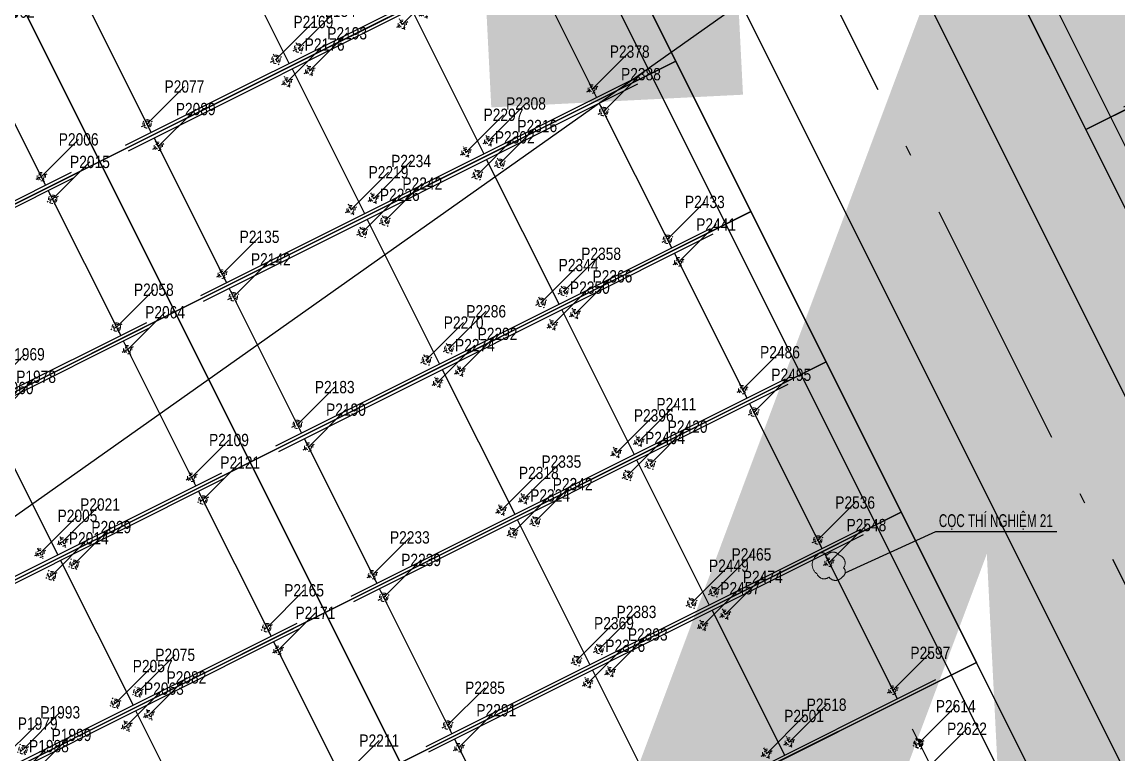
# Model space of a CAD drawing. Header units: millimetres. Extents: x 0 to 571985, y 0 to 2066666.
# Drawn here: x 568627.1 to 568666.24, y 2065128.47 to 2065154.61 of the extents above; entities that cross this region are included whole.
import ezdxf
from ezdxf.enums import TextEntityAlignment as Align
from ezdxf.xclip import XClip

# ---------------------------------------------------------------- set-up
doc = ezdxf.new("R2010")
doc.units = ezdxf.units.MM
for name, pattern in [('ACAD_ISO10W100', [18.5, 12, -3, 0.5, -3]), ('CENTER', [3, 1.5, -0.5, 0.5, -0.5]), ('CENTER2', [1.125, 0.75, -0.125, 0.125, -0.125]), ('HIDDEN', [0.75, 0.5, -0.25]), ('Xref Grid (A1)$0$CENTER2', [1.125, 0.75, -0.125, 0.125, -0.125])]:
    doc.linetypes.add(name, pattern=pattern)
for name, color, linetype in [('01.AXIS', 160, 'CENTER2'), ('CDC.01.AXIS', 160, 'CENTER2'), ('ChiaLo', 128, 'CENTER'), ('datOBt', 42, 'Continuous'), ('datOlienke', 42, 'Continuous'), ('ghi_chu', 7, 'Continuous'), ('KCS_DIM', 1, 'Continuous'), ('LogDg', 7, 'Continuous'), ('LoLK', 6, 'Continuous'), ('RANHGIOI', 2, 'HIDDEN'), ('TimDg', 222, 'Continuous'), ('ViaHeS', 32, 'Continuous'), ('Xref Grid (A1)$0$01.AXIS', 160, 'Xref Grid (A1)$0$CENTER2')]:
    doc.layers.add(name, color=color, linetype=linetype)
for name, color, linetype, lineweight in [('A-NET THAY', 125, 'Continuous', 18), ('A-TEXT', 7, 'Continuous', 18), ('A-TUONG', 255, 'Continuous', 35), ('boDnv', 54, 'Continuous', 25), ('E- RANH GIOI', 1, 'CENTER', 13), ('kata_text', 254, 'Continuous', 30)]:
    doc.layers.add(name, color=color, linetype=linetype, lineweight=lineweight)
doc.layers.add('KCS_Plotter', color=11, linetype='Continuous', plot=False)
doc.styles.add('AA - Arial - Regular', font='arial.ttf', dxfattribs={"height": 250})
doc.styles.add('Arial', font='arial.ttf')
doc.styles.add('avantH', font='', dxfattribs={"height": 10})
doc.styles.add('kata_dim', font='vnrms.shx', dxfattribs={"width": 0.66, "oblique": 7})
doc.styles.add('kata_text', font='arial.ttf', dxfattribs={"width": 0.8})
doc.styles.add('rms', font='romans.shx', dxfattribs={"width": 0.7, "bigfont": 'vns.shx'})
doc.styles.get('avantH').set_extended_font_data('.VnAvantH')
doc.linetypes.add('ADL', pattern='A,0.125,-0.15,["++",rms,S=0.5,R=0,X=0,Y=-0.2245],-1.35,1.125', length=2.75)
doc.dimstyles.new('DIM_1-75_CNC', dxfattribs={"dimscale": 0.75, "dimtxt": 220, "dimasz": 80, "dimexe": 60, "dimexo": 0, "dimgap": 50, "dimtad": 1, "dimdec": 0, "dimzin": 0, "dimdsep": 46, "dimtxsty": 'Arial', "dimblk1": 'ARCHTICK', "dimblk2": 'ARCHTICK', "dimsah": 1, "dimcen": 150, "dimdle": 60, "dimclrd": 256, "dimclre": 256, "dimclrt": 9, "dimadec": 0, "dimazin": 0, "dimtfac": 1, "dimtdec": 0, "dimtix": 1, "dimtmove": 2, "dimatfit": 3, "dimldrblk": 'ARCHTICK', "dimfxl": 1, "dimtvp": 0.833333, "dimtolj": 1, "dimtzin": 0, "dimlwd": -1, "dimarcsym": 0})
doc.dimstyles.new('kata_dim_iso', dxfattribs={"dimtxt": 2.5, "dimasz": 1.5, "dimexe": 1.5, "dimexo": 2.5, "dimtad": 1, "dimdec": 0, "dimzin": 0, "dimdsep": 46, "dimtxsty": 'kata_dim', "dimblk": 'kata_block_ArchTick', "dimcen": 0.09, "dimdle": 1.2, "dimclrd": 8, "dimclre": 8, "dimclrt": 3, "dimadec": 0, "dimazin": 0, "dimtfac": 1, "dimtdec": 0, "dimtix": 1, "dimtofl": 0, "dimtmove": 0, "dimatfit": 3, "dimfxl": 3.75, "dimfxlon": 1, "dimtolj": 1, "dimtzin": 0, "dimarcsym": 0})

# ---------------------------------------------------------------- blocks, each defined once
blk = doc.blocks.new('NEN')
at = {"layer": 'boDnv', "color": 10, "linetype": 'ADL', "ltscale": 0.25}
for points in [[(156.672, 80.693), (146.026, 101.979), (139.956, 104.181), (-3.204, 41.78), (-5.746, 35.822), (2.49, 13.482), (8.01, 11.127), (154.618, 75.032)], [(183.1, -44.001), (207.084, -30.046), (208.943, -23.819), (166.891, 60.261), (160.821, 62.463), (135.405, 51.385), (133.351, 45.723), (177.371, -42.291)], [(138.064, -70.202), (163.347, -55.493), (165.206, -49.265), (120.533, 40.055), (114.463, 42.257), (87.67, 30.578), (85.617, 24.916), (132.335, -68.493)], [(72.798, 19.248), (66.728, 21.45), (39.936, 9.771), (37.882, 4.109), (87.299, -94.695), (93.027, -96.404), (118.311, -81.695), (120.17, -75.467)], [(230.392, -76.647), (232.25, -70.419), (219.166, -44.258), (213.437, -42.548), (99.38, -108.906), (97.521, -115.133), (110.606, -141.295), (116.334, -143.005)]]:
    blk.add_lwpolyline(points, close=True, dxfattribs=at)
at = {"layer": 'ChiaLo', "ltscale": 5}
for points in [[(152.12, 92.029), (-2.661, 24.563)], [(196.229, -37.519), (148.388, 58.135)], [(148.202, 38.386), (140.126, 54.534)], [(138.364, 33.465), (172.797, 50.687)], [(141.048, 28.099), (175.481, 45.321)], [(143.732, 22.733), (178.165, 39.954)], [(151.192, -63.721), (100.653, 37.328)], [(146.416, 17.366), (180.849, 34.588)], [(149.1, 12), (183.533, 29.222)], [(151.784, 6.634), (186.217, 23.856)], [(154.468, 1.268), (188.901, 18.489)], [(106.156, -89.923), (52.918, 16.521)], [(61.697, -45.741), (97.471, -27.848)], [(120.16, -46.385), (155.935, -28.492)], [(64.38, -51.108), (100.155, -33.215)], [(67.064, -56.474), (102.839, -38.581)], [(69.748, -61.84), (105.523, -43.947)], [(72.432, -67.206), (108.207, -49.313)], [(75.116, -72.572), (110.891, -54.68)], [(103.177, -128.678), (226.594, -56.875)], [(77.8, -77.939), (113.575, -60.046)], [(80.484, -83.305), (116.259, -65.412)]]:
    blk.add_lwpolyline(points, dxfattribs=at)
at = {"layer": 'datOBt'}
blk.add_lwpolyline([(231.237, -77.312), (233.322, -70.326), (219.866, -43.423), (213.308, -41.466), (98.535, -108.24), (96.449, -115.227), (109.905, -142.129), (116.463, -144.087)], close=True, dxfattribs=at)
at = {"layer": 'datOlienke'}
for points in [[(157.758, 80.756), (146.742, 102.783), (139.922, 105.257), (-3.967, 42.538), (-6.821, 35.849), (1.701, 12.732), (8.014, 10.038), (155.411, 74.287)], [(183.229, -45.083), (207.929, -30.712), (210.015, -23.726), (167.607, 61.065), (160.787, 63.539), (134.612, 52.13), (132.265, 45.66), (176.67, -43.125)], [(138.192, -71.285), (164.192, -56.158), (166.277, -49.172), (121.249, 40.859), (114.429, 43.333), (86.877, 31.323), (84.53, 24.853), (131.634, -69.327)], [(73.514, 20.052), (66.694, 22.526), (39.142, 10.516), (36.795, 4.047), (86.598, -95.529), (93.156, -97.487), (119.156, -82.36), (121.241, -75.374)]]:
    blk.add_lwpolyline(points, close=True, dxfattribs=at)
at = {"layer": 'LogDg'}
for points in [[(34.296, -348.766, -0.124666), (14.114, -339.771, 0.262937), (-5.331, -336.771, -0.009345), (-40.959, -349.473), (-145.868, -384.68, 0.405257), (-155.456, -403.235), (-146.557, -432.72), (-158.046, -436.187), (-166.572, -407.936, 0.423227), (-185.704, -398.049), (-272.077, -427.035, 0.40652), (-277.181, -436.964), (-262.947, -483.397), (-271.552, -486.035), (-285.593, -440.232, 0.421949), (-295.787, -434.992), (-422.26, -477.436, 0.346831), (-427.684, -485.726), (-426.662, -497.249, 0.109851), (-417.21, -527.045), (-422.398, -530.058, -0.109851), (-432.639, -497.779), (-433.194, -491.512, 0.484967), (-443.708, -484.634), (-484.199, -498.222, 0.36701), (-492.228, -511.51), (-484.402, -560.012), (-490.326, -560.967), (-497.433, -516.92, 0.457512), (-512.889, -507.388), (-525.337, -511.314, 0.375227), (-533.554, -524.795, 0.049445), (-523.248, -562.118), (-518.404, -576.577), (-525.515, -578.96), (-530.307, -564.659, -0.044276), (-540.221, -530.036, 0.448349), (-555.614, -520.863), (-568.853, -525.038), (-576.072, -502.149), (-552.391, -494.681, 0.333336), (-544.003, -482.976), (-545.865, -397.305, 0.120559), (-569.998, -307.198), (-621.979, -219.712, 0.334943), (-635.359, -214.239), (-686.931, -227.855), (-689.803, -216.977), (-647.957, -205.93, 0.498191), (-640.704, -188.198), (-654.378, -165.183, -0.144979), (-668.853, -108.061), (-659.845, 118.23, 0.428088), (-671.924, 130.707), (-689.222, 130.58), (-689.305, 141.83), (-670.344, 141.969, 0.400474), (-658.442, 153.492), (-657.828, 168.904), (-656.06, 189.374), (-648.588, 188.728), (-650.341, 168.432), (-650.889, 154.678, 0.425345), (-638.921, 142.201), (-621.613, 142.328, 0.402651), (-609.707, 153.94), (-609.387, 163.859, -0.019867), (-608.227, 179.942), (-606.8, 192.652), (-600.838, 191.983), (-602.264, 179.273, 0.019867), (-603.39, 163.665), (-603.676, 154.802, 0.425871), (-591.594, 142.415), (-548.362, 142.733), (-548.28, 131.483), (-592.887, 131.155, 0.401789), (-604.791, 119.578), (-607.754, 35.571, -0.005984), (-607.983, 30.718, 0.462462), (-599.177, 22.287), (-555.377, 26.801), (-554.762, 20.832), (-603.242, 15.836, 0.355613), (-610.381, 8.689), (-613.794, -24.838, 0.475348), (-605.015, -33.606), (-508.268, -23.636, 0.016072), (-476.806, -19.368, 0.37392), (-470.138, -11.259), (-470.705, 9.348), (-464.707, 9.513), (-464.235, -7.648, 0.461916), (-454.747, -15.288), (-421.581, -8.993, 0.020567), (-382.015, 0.216), (-299.764, 22.963, 0.415004), (-292.798, 35.293), (-296.969, 50.218), (-285.412, 53.448), (-281.218, 38.439, 0.413423), (-268.921, 31.492), (-169.968, 58.858, 0.427702), (-164.496, 69.052), (-169.623, 84.754), (-163.92, 86.616), (-158.479, 69.956, 0.400853), (-148.742, 64.729), (-123.897, 71.6, 0.437327), (-113.795, 91.173), (-114.462, 93.013), (-128.551, 136.154), (-105.736, 143.605), (-91.769, 100.833), (-90.91, 98.466, 0.429754), (-70.957, 89.772, 0.001079), (-63.934, 92.766, 0.001474), (-62.342, 93.454), (-47.534, 99.909, 0.386536), (-43.126, 109.726), (-48.301, 125.574), (-42.598, 127.436), (-38.076, 113.59, 0.442444), (-27.275, 108.739), (111.617, 169.28, 0.414214), (115.754, 179.811), (109.361, 194.478), (114.861, 196.875), (121.255, 182.208, 0.414214), (131.785, 178.071), (252.97, 230.894), (276.872, 241.312), (291.579, 249.057, 0.419837), (295.267, 261.365), (290.95, 269.196), (301.459, 274.99), (306.058, 266.648, 0.408717), (318.136, 263.031), (326.546, 267.464), (332.148, 256.836), (324.233, 252.656, 0.419466), (320.555, 240.352), (397.092, 101.523, 0.433643), (408.413, 98.649), (440.787, 119.386), (444.023, 114.334), (410.428, 92.813, 0.395048), (407.737, 82.215), (451.056, 3.639, -0.005576), (472.219, -35.781, 0.422017), (490.066, -41.118), (502.995, -33.918), (514.672, -54.886), (500.295, -62.892, 0.404193), (495.052, -80.181), (502.502, -94.711), (491.824, -100.186), (485.095, -87.061, 0.424556), (467.192, -81.64), (316.164, -165.913), (307.211, -171.115, 0.396001), (304.075, -181.611), (326.147, -225.742), (318.098, -229.768), (296.726, -187.038, 0.432664), (285.552, -183.699), (178.072, -246.148, 0.389772), (174.86, -256.488), (194.1, -297.126), (188.677, -299.693), (170.231, -260.733, 0.439085), (158.982, -257.239), (145.496, -265.075, -0.013452), (97.701, -291.151, 0.262926), (86.853, -307.563, -0.162068), (76.015, -333.842, 0.270323), (72.318, -353.653), (79.981, -375.074), (57.383, -383.157), (49.72, -361.737, 0.270325), (34.296, -348.766)], [(191.761, -50.531), (96.917, -106.112, 0.395833), (93.785, -116.606), (107.231, -143.491, 0.432836), (118.409, -146.827), (234.309, -78.995, 0.395833), (237.441, -68.502), (223.995, -41.617, 0.432836), (212.817, -38.281), (191.761, -50.531)], [(49.536, -260.065, -0.269945), (34.095, -247.153), (22.999, -216.476, -0.362457), (26.499, -206.84), (119.685, -152.625, -0.414384), (136.095, -156.969), (142.222, -167.514, 0.414214), (153.158, -170.413), (250.593, -113.801, -0.432664), (261.767, -117.14), (278.799, -151.193, -0.396001), (275.663, -161.688), (133.439, -244.323, -0.012999), (88.371, -268.964, -0.278117), (67.767, -267.557, 0.110848), (49.536, -260.065)]]:
    blk.add_lwpolyline(points, format="xyb", dxfattribs=at)
for points in [[(-1.168, 12.049), (-9.545, 35.211, -0.395588), (-5.218, 45.265), (140.335, 108.71, -0.398858), (150.687, 104.955), (161.697, 82.941, -0.429738), (157.739, 72.029), (9.552, 7.436, -0.433088)], [(133.661, 54.988), (161.2, 66.992, -0.398858), (171.552, 63.237), (214.134, -21.902, -0.395833), (211.002, -32.395), (185.019, -47.512, -0.432836), (173.841, -44.175), (129.703, 44.076, -0.429738)], [(81.968, 23.269), (128.805, -70.377, 0.432836), (139.983, -73.714), (165.966, -58.597, 0.395833), (169.098, -48.104), (123.817, 42.43, 0.398858), (113.466, 46.185), (85.926, 34.181, 0.429738)], [(83.769, -96.579), (34.233, 2.462, -0.429738), (38.192, 13.375), (65.731, 25.379, -0.398858), (76.083, 21.623), (124.061, -74.306, -0.395833), (120.929, -84.799), (94.947, -99.916, -0.432836)]]:
    blk.add_lwpolyline(points, format="xyb", close=True, dxfattribs=at)
at = {"layer": 'LoLK'}
for points in [[(156.649, 61.736), (148.388, 58.135), (156.252, 42.411), (164.301, 46.437)], [(148.388, 58.135), (140.126, 54.534), (148.202, 38.386), (156.252, 42.411)], [(140.126, 54.534), (134.612, 52.13), (132.265, 45.66), (138.364, 33.465), (148.202, 38.386)], [(175.481, 45.321), (172.797, 50.687), (164.301, 46.437), (156.252, 42.411), (158.935, 37.045)], [(178.165, 39.954), (175.481, 45.321), (158.935, 37.045), (161.619, 31.679)], [(158.935, 37.045), (156.252, 42.411), (148.202, 38.386), (138.364, 33.465), (141.048, 28.099)], [(180.849, 34.588), (178.165, 39.954), (161.619, 31.679), (164.303, 26.313)], [(161.619, 31.679), (158.935, 37.045), (141.048, 28.099), (143.732, 22.733)], [(183.533, 29.222), (180.849, 34.588), (164.303, 26.313), (166.987, 20.946)], [(164.303, 26.313), (161.619, 31.679), (143.732, 22.733), (146.416, 17.366)], [(186.217, 23.856), (183.533, 29.222), (166.987, 20.946), (169.671, 15.58)], [(164.303, 26.313), (146.416, 17.366), (149.1, 12), (166.987, 20.946)], [(188.901, 18.489), (186.217, 23.856), (169.671, 15.58), (172.355, 10.214)], [(169.671, 15.58), (166.987, 20.946), (149.1, 12), (151.784, 6.634)], [(191.585, 13.123), (188.901, 18.489), (172.355, 10.214), (175.039, 4.848)], [(135.363, -32.072), (117.476, -41.019), (120.16, -46.385), (138.047, -37.439)], [(102.839, -38.581), (100.155, -33.215), (82.268, -42.161), (84.952, -47.527)], [(79.584, -36.795), (61.697, -45.741), (64.38, -51.108), (82.268, -42.161)], [(140.731, -42.805), (138.047, -37.439), (120.16, -46.385), (122.844, -51.751)], [(105.523, -43.947), (102.839, -38.581), (84.952, -47.527), (87.636, -52.894)], [(82.268, -42.161), (64.38, -51.108), (67.064, -56.474), (84.952, -47.527)], [(108.207, -49.313), (105.523, -43.947), (87.636, -52.894), (90.32, -58.26)], [(84.952, -47.527), (67.064, -56.474), (69.748, -61.84), (87.636, -52.894)], [(110.891, -54.68), (108.207, -49.313), (90.32, -58.26), (93.004, -63.626)], [(87.636, -52.894), (69.748, -61.84), (72.432, -67.206), (90.32, -58.26)], [(113.575, -60.046), (110.891, -54.68), (93.004, -63.626), (95.687, -68.992)], [(90.32, -58.26), (72.432, -67.206), (75.116, -72.572), (93.004, -63.626)], [(116.259, -65.412), (113.575, -60.046), (95.687, -68.992), (98.371, -74.359)], [(93.004, -63.626), (75.116, -72.572), (77.8, -77.939), (95.687, -68.992)], [(116.259, -65.412), (106.421, -70.333), (113.951, -85.388), (119.156, -82.36), (121.241, -75.374)]]:
    blk.add_lwpolyline(points, close=True, dxfattribs=at)
at = {"layer": 'RANHGIOI', "color": 1, "ltscale": 9, "const_width": 1}
blk.add_lwpolyline([(460, -51.299, 0.006594), (435.293, -5.051), (303.078, 234.769), (284.672, 225.077), (-55.993, 76.586), (-56.839, 76.223, -0.005137), (-90.743, 62.093), (-377.217, -17.133, -0.020567), (-418.225, -26.678), (-463.443, -35.259, -0.021218), (-506.422, -41.541), (-623.638, -53.62), (-626.464, -70.884, 0.128574), (-620.42, -135.36), (-615.505, -148.86, 0.039408), (-607.143, -167.188), (-594.172, -190.555), (-547.57, -259.493, -0.11987), (-522.704, -326.397), (-507.917, -451.947), (-504.475, -473.277), (-499.271, -471.636), (-50.48, -321.024, 0.050684), (130.425, -239.135), (301.319, -139.843)], format="xyb", close=True, dxfattribs=at)
at = {"layer": 'TimDg', "linetype": 'ACAD_ISO10W100', "ltscale": 0.75}
for points in [[(-618.456, -41.023), (-507.652, -29.604, 0.021218), (-465.681, -23.47), (-420.462, -14.888, 0.020567), (-380.415, -5.567), (-94.607, 73.475, 0.005041), (-61.569, 87.252, 0.001474), (-59.945, 87.954), (279.472, 235.9), (307.904, 250.872)], [(-358.633, -282.039), (-15.318, -166.825, 0.050829), (-9.777, -164.314), (222.735, -29.039)]]:
    blk.add_lwpolyline(points, format="xyb", dxfattribs=at)
for points in [[(335.549, -254.599), (124.099, 168.176)], [(170.944, 74.512), (-58.789, -25.625)], [(176.4, -55.997), (121.833, 53.105)], [(131.363, -82.199), (74.098, 32.298)], [(26.363, 11.491), (109.634, -155.002)]]:
    blk.add_lwpolyline(points, dxfattribs=at)
at = {"layer": 'ViaHeS', "elevation": 0}
blk.add_lwpolyline([(-483.362, -504.27), (-441.21, -490.124), (-436.029, -493.514), (-435.627, -498.044, 0.109851), (-424.993, -531.564), (-414.615, -525.539, -0.109851), (-423.674, -496.984), (-424.342, -489.445), (-420.001, -483.006), (-295.249, -441.14), (-289.043, -444.33), (-275.854, -487.354), (-258.645, -482.078), (-271.972, -438.601), (-268.698, -432.23), (-181.634, -403.012), (-172.975, -407.486), (-163.79, -437.92), (-140.813, -430.986), (-150.211, -399.847), (-145.597, -390.918), (-39.026, -355.153, 0.008545), (-6.235, -343.522, -0.249193), (12.375, -345.964, 0.09975), (30.772, -354.181, -0.256949), (45.215, -366.957), (51.733, -385.178), (85.63, -373.053), (79.112, -354.831, -0.256949), (82.174, -335.793, 0.136918), (92.607, -310.438, -0.249193), (103.308, -295.017, 0.012659), (148.511, -270.262), (162.157, -262.333), (168.62, -264.341), (185.966, -300.977), (196.811, -295.842), (179.033, -258.291), (181.216, -251.26), (287.384, -189.574), (293.944, -191.534), (314.073, -231.781), (330.172, -223.729), (309.538, -182.474), (311.625, -175.49), (319.134, -171.127), (408.277, -121.386), (412.274, -122.589), (434.351, -165.321), (442.347, -161.19), (420.137, -118.201), (421.38, -114.074), (470.335, -86.758), (479.641, -89.576), (486.485, -102.924), (507.841, -91.973), (500.499, -77.654), (503.421, -68.019), (517.591, -60.128), (500.076, -28.676), (486.971, -35.974), (477.625, -33.17, 0.0056), (456.311, 6.536), (412.324, 86.322), (414.12, 93.398), (444.832, 113.071), (439.977, 120.649), (409.766, 101.296), (403.142, 102.978), (327.714, 239.794), (330.524, 249.193), (334.945, 251.528), (323.749, 272.772), (318.926, 270.23), (309.354, 273.096), (306.713, 277.887), (285.696, 266.299), (288.11, 261.921), (285.295, 252.529), (274.271, 246.724), (129.387, 183.571), (122.806, 186.157), (117.612, 198.074), (106.611, 193.279), (111.806, 181.362), (109.22, 174.781), (26.33, 138.65), (-29.869, 114.154), (-36.004, 116.909), (-39.746, 128.368), (-51.153, 124.642), (-47.055, 112.092), (-50.086, 105.341), (-75.921, 94.08), (-84.511, 97.937), (-100.033, 145.467), (-134.254, 134.292), (-118.657, 86.529), (-123.231, 78.009), (-150.258, 70.535), (-156.629, 73.955), (-161.068, 87.547), (-172.475, 83.822), (-168.207, 70.753), (-171.474, 64.667), (-269.546, 37.545), (-275.711, 41.028), (-279.634, 55.063), (-302.748, 48.603), (-298.843, 34.63), (-302.316, 28.482), (-383.614, 5.999, -0.020567), (-422.7, -3.099), (-456.246, -9.465), (-461.296, -5.399), (-461.708, 9.595), (-473.703, 9.265), (-473.239, -7.637), (-478.028, -13.489, -0.015955), (-508.883, -17.667), (-606.147, -27.691), (-610.614, -23.229), (-607.49, 7.461), (-602.01, 12.947), (-554.455, 17.848), (-555.685, 29.785), (-600.448, 25.172), (-605.043, 29.645, 0.007073), (-604.756, 35.466), (-601.912, 116.095), (-594.665, 123.142), (-548.221, 123.483), (-548.421, 150.733), (-593.42, 150.402), (-600.493, 157.35, -0.027886), (-599.283, 178.939), (-597.857, 191.648), (-609.782, 192.987), (-611.208, 180.277, 0.019867), (-612.385, 163.955), (-612.597, 157.389), (-619.823, 150.342), (-639.316, 150.198), (-646.998, 158.133), (-646.598, 168.196), (-644.852, 188.405), (-659.796, 189.697), (-661.572, 169.14), (-662.014, 158.023), (-670.332, 149.97), (-689.364, 149.83), (-689.163, 122.58), (-671.417, 122.71), (-663.736, 114.776), (-672.6, -107.912, 0.144979), (-657.602, -167.099), (-644.687, -188.836), (-648.335, -197.756), (-691.845, -209.242), (-684.889, -235.59), (-633.86, -222.118), (-622.039, -226.953), (-573.255, -309.058, -0.120474), (-549.614, -397.387), (-547.842, -478.902), (-555.298, -489.306), (-577.876, -496.427), (-567.048, -530.76), (-552.743, -526.248), (-543.713, -531.719, 0.042979), (-533.836, -565.928), (-529.071, -580.151), (-514.848, -575.386), (-519.719, -560.846, -0.045576), (-529.315, -527.166), (-523.005, -516.87), (-508.247, -512.215), (-500.456, -517.02), (-493.287, -561.445), (-481.44, -559.534), (-488.883, -513.408), (-483.362, -504.27)], format="xyb", dxfattribs=at)
at = {"layer": 'ViaHeS'}
for points in [[(157.758, 80.756), (146.742, 102.783), (139.922, 105.257), (-3.967, 42.538), (-6.821, 35.849), (1.701, 12.732), (8.014, 10.038), (155.411, 74.287)], [(183.229, -45.083), (207.929, -30.712), (210.015, -23.726), (167.607, 61.065), (160.787, 63.539), (134.612, 52.13), (132.265, 45.66), (176.67, -43.125)], [(138.192, -71.285), (164.192, -56.158), (166.277, -49.172), (121.249, 40.859), (114.429, 43.333), (86.877, 31.323), (84.53, 24.853), (131.634, -69.327)], [(73.514, 20.052), (66.694, 22.526), (39.142, 10.516), (36.795, 4.047), (86.598, -95.529), (93.156, -97.487), (119.156, -82.36), (121.241, -75.374)], [(231.237, -77.312), (233.322, -70.326), (219.866, -43.423), (213.308, -41.466), (98.535, -108.24), (96.449, -115.227), (109.905, -142.129), (116.463, -144.087)]]:
    blk.add_lwpolyline(points, close=True, dxfattribs=at)
at = {"layer": 'ghi_chu', "style": 'avantH', "width": 0.85}
blk.add_text('®\xadêng trÇn nguyªn h·n (kÐo dµi - qh 36m)', height=3.5, rotation=30.1574, dxfattribs=at).set_placement((205.706, -248.596, 0))
blk = doc.blocks.new('NEN K02')
at = {"layer": 'datOlienke'}
blk.add_lwpolyline([(-109.225, 40), (-114.488, 35.007), (-116.072, 4.993), (-111.335, 0), (0, 0), (4.684, 4.99), (2.786, 35.01), (-2.53, 40)], close=True, dxfattribs=at)
at = {"layer": 'LoLK'}
for points in [[(-43.668, 40), (-49.668, 40), (-49.668, 20), (-43.668, 20)], [(-49.668, 20), (-49.668, 40), (-43.668, 40), (-43.668, 20)], [(-43.668, 20), (-43.668, 40), (-49.668, 40), (-49.668, 20)], [(-49.668, 20), (-43.668, 20), (-43.668, 29), (-43.668, 40), (-49.668, 40)], [(-37.668, 40), (-43.668, 40), (-43.668, 20), (-37.668, 20)], [(-43.668, 20), (-43.668, 40), (-37.668, 40), (-37.668, 20)], [(-37.668, 20), (-37.668, 40), (-43.668, 40), (-43.668, 20)], [(-31.668, 40), (-37.668, 40), (-37.668, 20), (-31.668, 20)], [(-37.668, 20), (-37.668, 40), (-31.668, 40), (-31.668, 20)], [(-31.668, 20), (-31.668, 40), (-37.668, 40), (-37.668, 20)], [(-25.668, 40), (-31.668, 40), (-31.668, 20), (-25.668, 20)], [(-31.668, 20), (-31.668, 40), (-25.668, 40), (-25.668, 20)], [(-25.668, 20), (-25.668, 40), (-31.668, 40), (-31.668, 20)], [(-19.668, 40), (-25.668, 40), (-25.668, 20), (-19.668, 20)], [(-25.668, 20), (-25.668, 40), (-19.668, 40), (-19.668, 20)], [(-19.668, 20), (-19.668, 40), (-25.668, 40), (-25.668, 20)], [(-13.668, 40), (-19.668, 40), (-19.668, 20), (-13.668, 20)], [(-19.668, 20), (-19.668, 40), (-13.668, 40), (-13.668, 20)], [(-19.668, 20), (-13.668, 20), (-13.668, 29), (-13.668, 40), (-19.668, 40)], [(-13.668, 40), (-13.668, 29), (3.166, 29), (2.786, 35.01), (-2.53, 40)], [(-55.668, 20), (-55.668, 0), (-49.668, 0), (-49.668, 20)], [(-55.668, 20), (-55.668, 0), (-49.668, 0), (-49.668, 20)], [(-49.668, 20), (-49.668, 0), (-43.668, 0), (-43.668, 20)], [(-43.668, 20), (-43.668, 0), (-49.668, 0), (-49.668, 20)], [(-49.668, 20), (-43.668, 20), (-43.668, 11), (-43.668, 0), (-49.668, 0)], [(-43.668, 20), (-43.668, 0), (-37.668, 0), (-37.668, 20)], [(-37.668, 20), (-37.668, 0), (-43.668, 0), (-43.668, 20)], [(-37.668, 20), (-37.668, 0), (-31.668, 0), (-31.668, 20)], [(-31.668, 20), (-31.668, 0), (-37.668, 0), (-37.668, 20)], [(-31.668, 20), (-31.668, 0), (-25.668, 0), (-25.668, 20)], [(-25.668, 20), (-25.668, 0), (-31.668, 0), (-31.668, 20)], [(-25.668, 20), (-25.668, 0), (-19.668, 0), (-19.668, 20)], [(-19.668, 20), (-19.668, 0), (-25.668, 0), (-25.668, 20)]]:
    blk.add_lwpolyline(points, close=True, dxfattribs=at)
blk = doc.blocks.new('A$C758D662A')
at = {"linetype": 'HIDDEN', "ltscale": 500}
for radius in [300, 200]:
    blk.add_circle((0, 0), radius, dxfattribs=at)
at = {"layer": 'CDC.01.AXIS', "ltscale": 200}
for p, q in [((437, 0), (-437, 0)), ((0, 437), (0, -437))]:
    blk.add_line(p, q, dxfattribs=at)
blk = doc.blocks.new('T2 CUM A7')
at = {"layer": '01.AXIS', "ltscale": 500}
blk.add_line((33.89, 0.914, 0), (33.89, -13.543, 0), dxfattribs=at)
at = {"xscale": 0.0005, "yscale": 0.0005, "zscale": 0.0005}
blk.add_blockref('A$C758D662A', (33.85, 0.34), dxfattribs=at)
blk = doc.blocks.new('pile Plan')
at = {"xscale": 0.5, "yscale": 0.5, "zscale": 0.5}
for p in [(340, 14779), (5440.000004, 14779), (340, 9630), (5440.000004, 9630), (340, 8730), (5440.000004, 8730), (340, 5040), (5440.000004, 5040), (340, 4140), (5440.000004, 4140), (340, -1), (5440.000004, -1)]:
    blk.add_blockref('A$C758D662A', p, dxfattribs=at)
blk = doc.blocks.new('a5 sao - 2')
at = {"layer": 'Xref Grid (A1)$0$01.AXIS', "ltscale": 500}
for p, q in [((-5.89, -1.086), (-5.89, -18.434)), ((-0.11, -1.086), (-0.11, -18.434)), ((-5.89, -2.11), (-0.11, -2.11)), ((-5.89, -7.62), (-0.11, -7.62)), ((-5.89, -12.39), (-0.11, -12.39)), ((-5.89, -16.89), (-0.11, -16.89))]:
    blk.add_line(p, q, dxfattribs=at)
at = {"xscale": 0.001, "yscale": 0.001, "zscale": 0.001}
blk.add_blockref('pile Plan', (-5.89, -16.89), dxfattribs=at)
blk = doc.blocks.new('a1 sao - 2')
at = {"layer": 'Xref Grid (A1)$0$01.AXIS', "ltscale": 500}
for p, q in [((0.11, -1.086), (0.11, -18.434)), ((5.89, -1.086), (5.89, -18.434)), ((0.11, -2.11), (5.89, -2.11)), ((0.11, -7.62), (5.89, -7.62)), ((0.11, -12.39), (5.89, -12.39)), ((0.11, -16.89), (5.89, -16.89))]:
    blk.add_line(p, q, dxfattribs=at)
at = {"xscale": 0.001, "yscale": 0.001, "zscale": 0.001}
blk.add_blockref('pile Plan', (0.11, -16.89), dxfattribs=at)
blk = doc.blocks.new('A1 - 2')
at = {"layer": 'Xref Grid (A1)$0$01.AXIS', "ltscale": 500}
for p, q in [((0.11, -1.086), (0.11, -18.434)), ((5.89, -1.086), (5.89, -18.434)), ((0.11, -2.11), (5.89, -2.11)), ((0.11, -7.62), (5.89, -7.62)), ((0.11, -12.39), (5.89, -12.39)), ((0.11, -16.89), (5.89, -16.89))]:
    blk.add_line(p, q, dxfattribs=at)
at = {"xscale": 0.001, "yscale": 0.001, "zscale": 0.001}
blk.add_blockref('pile Plan', (0.11, -16.89), dxfattribs=at)
blk = doc.blocks.new('A5 - 2')
at = {"layer": 'Xref Grid (A1)$0$01.AXIS', "ltscale": 500}
for p, q in [((0.11, -1.086), (0.11, -18.434)), ((5.89, -1.086), (5.89, -18.434)), ((0.11, -2.11), (5.89, -2.11)), ((0.11, -7.62), (5.89, -7.62)), ((0.11, -12.39), (5.89, -12.39)), ((0.11, -16.89), (5.89, -16.89))]:
    blk.add_line(p, q, dxfattribs=at)
at = {"xscale": 0.001, "yscale": 0.001, "zscale": 0.001}
blk.add_blockref('pile Plan', (0.11, -16.89), dxfattribs=at)
blk = doc.blocks.new('kata_block_ArchTick')
at = {"color": 8}
blk.add_line((1, 0), (-1, 0), dxfattribs=at)
at = {"color": 8, "const_width": 0.15}
blk.add_lwpolyline([(-0.5, -0.5), (0.5, 0.5)], dxfattribs=at)
blk = doc.blocks.new('NEN M01')
at = {"layer": 'datOlienke'}
blk.add_lwpolyline([(4.737, 4.993), (3.439, 29.587), (-1.824, 34.58), (-158.789, 34.58), (-164.078, 29.588), (-165.502, 4.992), (-160.791, 0), (0, 0)], close=True, dxfattribs=at)
blk = doc.blocks.new('NEN NO1')
at = {"layer": 'datOlienke'}
blk.add_lwpolyline([(4.684, 4.99), (2.881, 33.51), (-2.435, 38.5), (-97.24, 38.5), (-102.503, 33.507), (-104.007, 4.993), (-99.271, 0), (0, 0)], close=True, dxfattribs=at)
at = {"layer": 'LoLK'}
for points in [[(-79.635, 38.5), (-85.635, 38.5), (-85.635, 29), (-85.635, 20), (-79.635, 20)], [(-73.635, 38.5), (-79.635, 38.5), (-79.635, 20), (-73.635, 20)], [(-67.635, 38.5), (-73.635, 38.5), (-73.635, 20), (-67.635, 20)], [(-61.635, 38.5), (-67.635, 38.5), (-67.635, 20), (-61.635, 20)], [(-55.635, 38.5), (-61.635, 38.5), (-61.635, 20), (-55.635, 20)], [(-49.635, 38.5), (-55.635, 38.5), (-55.635, 20), (-49.635, 20)], [(-43.635, 38.5), (-49.635, 38.5), (-49.635, 20), (-43.635, 20)], [(-102.741, 29), (-103.216, 20), (-85.635, 20), (-85.635, 29)], [(-103.216, 20), (-103.69, 11), (-85.635, 11), (-85.635, 20)], [(-79.635, 20), (-85.635, 20), (-85.635, 11), (-85.635, 0), (-79.635, 0)], [(-73.635, 20), (-79.635, 20), (-79.635, 0), (-73.635, 0)], [(-67.635, 20), (-73.635, 20), (-73.635, 0), (-67.635, 0)], [(-67.635, 20), (-67.635, 0), (-61.635, 0), (-61.635, 20)], [(-55.635, 20), (-61.635, 20), (-61.635, 0), (-55.635, 0)], [(-103.69, 11), (-104.007, 4.993), (-99.271, 0), (-85.635, 0), (-85.635, 11)]]:
    blk.add_lwpolyline(points, close=True, dxfattribs=at)
blk = doc.blocks.new('A12.2')
at = {"layer": '01.AXIS', "ltscale": 500}
for p, q in [((0.11, -0.998), (0.11, -16.443)), ((5.89, -0.998), (5.89, -16.443)), ((0.11, -2.11), (5.89, -2.11)), ((0.11, -6.91), (5.89, -6.91)), ((0.11, -10.59), (5.89, -10.59)), ((0.11, -15.39), (5.89, -15.39))]:
    blk.add_line(p, q, dxfattribs=at)
at = {"yscale": 0.0005, "zscale": 0.0005}
for p, xscale in [((0.45, -2.11), 0.0005), ((5.55, -2.11), 0.0005), ((0.45, -6.55), -0.0005), ((5.55, -6.55), 0.0005), ((0.45, -7.45), -0.0005), ((5.55, -7.45), 0.0005), ((0.45, -10.05), -0.0005), ((5.55, -10.05), 0.0005), ((0.45, -10.95), -0.0005), ((5.55, -10.95), 0.0005), ((0.45, -15.39), 0.0005), ((5.55, -15.39), 0.0005)]:
    blk.add_blockref('A$C758D662A', p, dxfattribs=dict(at, xscale=xscale))
blk = doc.blocks.new('A18 - 2')
at = {"layer": '01.AXIS', "ltscale": 500}
for p, q in [((0.11, -0.998), (0.11, -16.443)), ((5.89, -0.998), (5.89, -16.443)), ((0.11, -2.11), (5.89, -2.11)), ((0.11, -6.91), (5.89, -6.91)), ((0.11, -10.59), (5.89, -10.59)), ((0.11, -15.39), (5.89, -15.39))]:
    blk.add_line(p, q, dxfattribs=at)
at = {"yscale": 0.0005, "zscale": 0.0005}
for p, xscale in [((0.45, -2.11), 0.0005), ((5.55, -2.11), 0.0005), ((0.45, -6.55), -0.0005), ((5.55, -6.55), 0.0005), ((0.45, -7.45), -0.0005), ((5.55, -7.45), 0.0005), ((0.45, -10.05), -0.0005), ((5.55, -10.05), 0.0005), ((0.45, -10.95), -0.0005), ((5.55, -10.95), 0.0005), ((0.45, -15.39), 0.0005), ((5.55, -15.39), 0.0005)]:
    blk.add_blockref('A$C758D662A', p, dxfattribs=dict(at, xscale=xscale))
blk = doc.blocks.new('A7 - 2')
at = {"layer": '01.AXIS', "ltscale": 500}
for p, q in [((0.11, -1.086), (0.11, -16.466)), ((7.95, -2.11), (0.11, -2.11))]:
    blk.add_line(p, q, dxfattribs=at)
at = {"xscale": 0.0005, "yscale": 0.0005, "zscale": 0.0005}
blk.add_blockref('A$C758D662A', (0.45, -2.11), dxfattribs=at)
at = {"xscale": -0.0005, "yscale": 0.0005, "zscale": 0.0005, "rotation": 90}
for p in [(1.69, -2.11), (2.59, -2.11)]:
    blk.add_blockref('A$C758D662A', p, dxfattribs=at)
blk = doc.blocks.new('A3.1 - 2')
at = {"layer": '01.AXIS', "ltscale": 500}
for p, q in [((0.11, -1.086), (0.11, -16.322)), ((6.89, -1.086), (6.89, -16.322)), ((6.94, -2.11), (0.11, -2.11))]:
    blk.add_line(p, q, dxfattribs=at)
at = {"yscale": 0.0005, "zscale": 0.0005}
for p, xscale in [((0.45, -2.11), 0.0005), ((6.79, -2.11), -0.0005)]:
    blk.add_blockref('A$C758D662A', p, dxfattribs=dict(at, xscale=xscale))
blk = doc.blocks.new('_ArchTick')
at = {"color": 0, "linetype": 'ByBlock', "const_width": 0.15}
blk.add_lwpolyline([(-0.5, -0.5), (0.5, 0.5)], dxfattribs=at)
blk = doc.blocks.new('*U101')
at = {"color": 0, "ltscale": 0.8, "style": 'kata_text', "width": 0.8}
blk.add_attdef('TEN', text='', height=2.2, dxfattribs=at).set_placement((6.67, 6.67), align=Align.MIDDLE_CENTER)
at = {"color": 0, "ltscale": 0.8, "style": 'kata_text', "width": 0.8, "flags": 1}
blk.add_attdef('CHU_THICH', text='', height=2.2, dxfattribs=at).set_placement((0, 0), align=Align.MIDDLE_CENTER)
at = {"layer": 'Defpoints'}
blk.add_leader([(0, 0), (6.67, 6.67)], dimstyle='kata_dim_iso', override={"dimasz": 0.6, "dimgap": 0.625, "dimtad": 0}, dxfattribs=at)
blk = doc.blocks.new('A$C1FE62408')
at = {"layer": 'kata_text', "xscale": 0.2, "yscale": 0.2, "zscale": 0.2}
for p, values in [((149.471, -108.402, 0.002), {'TEN': 'P1954'}), ((165.043, -108.328, 0.002), {'TEN': 'P2253'}), ((149.874, -109.207, 0.002), {'TEN': 'P1962'}), ((161.341, -109.174, 0.002), {'TEN': 'P2184'}), ((160.536, -109.576, 0.002), {'TEN': 'P2169'}), ((161.743, -109.978, 0.002), {'TEN': 'P2193'}), ((160.938, -110.381, 0.002), {'TEN': 'P2176'}), ((171.833, -110.634, 0.002), {'TEN': 'P2378'}), ((172.235, -111.439, 0.002), {'TEN': 'P2388'}), ((155.931, -111.879, 0.002), {'TEN': 'P2077'}), ((156.334, -112.684, 0.002), {'TEN': 'P2089'}), ((168.129, -112.486, 0.002), {'TEN': 'P2308'}), ((167.325, -112.889, 0.002), {'TEN': 'P2297'}), ((168.532, -113.291, 0.002), {'TEN': 'P2316'}), ((152.155, -113.768, 0.002), {'TEN': 'P2006'}), ((167.727, -113.694, 0.002), {'TEN': 'P2302'}), ((152.558, -114.573, 0.002), {'TEN': 'P2015'}), ((164.025, -114.539, 0.002), {'TEN': 'P2234'}), ((163.22, -114.942, 0.002), {'TEN': 'P2219'}), ((164.427, -115.344, 0.002), {'TEN': 'P2242'}), ((163.622, -115.747, 0.002), {'TEN': 'P2226'}), ((174.517, -116, 0.002), {'TEN': 'P2433'}), ((174.919, -116.805, 0.002), {'TEN': 'P2441'}), ((158.615, -117.245, 0.002), {'TEN': 'P2135'}), ((159.017, -118.05, 0.002), {'TEN': 'P2142'}), ((170.813, -117.852, 0.002), {'TEN': 'P2358'}), ((170.008, -118.255, 0.002), {'TEN': 'P2344'}), ((171.216, -118.657, 0.002), {'TEN': 'P2366'}), ((154.839, -119.134, 0.002), {'TEN': 'P2058'}), ((170.411, -119.06, 0.002), {'TEN': 'P2350'}), ((155.241, -119.939, 0.002), {'TEN': 'P2064'}), ((166.708, -119.905, 0.002), {'TEN': 'P2286'}), ((165.903, -120.308, 0.002), {'TEN': 'P2270'}), ((167.111, -120.71, 0.002), {'TEN': 'P2292'}), ((166.306, -121.113, 0.002), {'TEN': 'P2274'}), ((150.234, -121.437, 0.002), {'TEN': 'P1969'}), ((177.2, -121.366, 0.002), {'TEN': 'P2486'}), ((150.637, -122.242, 0.002), {'TEN': 'P1978'}), ((177.603, -122.171, 0.002), {'TEN': 'P2495'}), ((149.832, -122.644, 0.002), {'TEN': 'P1960'}), ((161.299, -122.611, 0.002), {'TEN': 'P2183'}), ((173.497, -123.218, 0.002), {'TEN': 'P2411'}), ((161.701, -123.416, 0.002), {'TEN': 'P2190'}), ((172.692, -123.621, 0.002), {'TEN': 'P2396'}), ((173.9, -124.023, 0.002), {'TEN': 'P2420'}), ((173.095, -124.426, 0.002), {'TEN': 'P2404'}), ((157.523, -124.5, 0.002), {'TEN': 'P2109'}), ((157.925, -125.305, 0.002), {'TEN': 'P2121'}), ((169.392, -125.271, 0.002), {'TEN': 'P2335'}), ((168.587, -125.674, 0.002), {'TEN': 'P2318'}), ((169.795, -126.076, 0.002), {'TEN': 'P2342'}), ((152.918, -126.803, 0.002), {'TEN': 'P2021'}), ((168.99, -126.479, 0.002), {'TEN': 'P2324'}), ((179.884, -126.732, 0.002), {'TEN': 'P2536'}), ((152.113, -127.205, 0.002), {'TEN': 'P2005'}), ((180.287, -127.537, 0.002), {'TEN': 'P2548'}), ((153.32, -127.608, 0.002), {'TEN': 'P2029'}), ((163.982, -127.977, 0.002), {'TEN': 'P2233'}), ((152.515, -128.01, 0.002), {'TEN': 'P2014'}), ((176.181, -128.584, 0.002), {'TEN': 'P2465'}), ((164.385, -128.782, 0.002), {'TEN': 'P2239'}), ((175.376, -128.987, 0.002), {'TEN': 'P2449'}), ((176.583, -129.389, 0.002), {'TEN': 'P2474'}), ((160.206, -129.866, 0.002), {'TEN': 'P2165'}), ((175.778, -129.792, 0.002), {'TEN': 'P2457'}), ((160.609, -130.67, 0.002), {'TEN': 'P2171'}), ((172.076, -130.637, 0.002), {'TEN': 'P2383'}), ((171.271, -131.04, 0.002), {'TEN': 'P2369'}), ((172.478, -131.442, 0.002), {'TEN': 'P2393'}), ((171.674, -131.845, 0.002), {'TEN': 'P2376'}), ((155.602, -132.169, 0.002), {'TEN': 'P2075'}), ((182.568, -132.098, 0.002), {'TEN': 'P2597'}), ((154.797, -132.571, 0.002), {'TEN': 'P2057'}), ((156.004, -132.974, 0.002), {'TEN': 'P2082'}), ((155.199, -133.376, 0.002), {'TEN': 'P2063'}), ((166.666, -133.343, 0.002), {'TEN': 'P2285'}), ((151.497, -134.222, 0.002), {'TEN': 'P1993'}), ((167.069, -134.148, 0.002), {'TEN': 'P2291'}), ((178.865, -133.95, 0.002), {'TEN': 'P2518'}), ((183.475, -134.003, 0.002), {'TEN': 'P2614'}), ((150.692, -134.624, 0.002), {'TEN': 'P1979'}), ((178.06, -134.353, 0.002), {'TEN': 'P2501'}), ((151.899, -135.027, 0.002), {'TEN': 'P1999'}), ((183.878, -134.808, 0.002), {'TEN': 'P2622'}), ((151.094, -135.429, 0.002), {'TEN': 'P1988'}), ((162.89, -135.232, 0.002), {'TEN': 'P2211'})]:
    blk.add_blockref('*U101', p, dxfattribs=at).add_auto_attribs(values)

msp = doc.modelspace()

# ---------------------------------------------------------------- linework, layer by layer
at = {"layer": 'KCS_Plotter'}
msp.add_line((568569.707, 2065096.557), (568807.307, 2065264.574), dxfattribs=at)

# ---------------------------------------------------------------- next in the draw order: block references
at = {"layer": 'boDnv', "extrusion": (-2.4685e-06, 4.62064e-06, 1)}
ref = msp.add_blockref('NEN', (568306.127, 2065625.301, 8.141), dxfattribs=at)
XClip(ref).set_block_clipping_path([(271.6948113668, -154.4057308182), (463.651444052, 8.0635878104)])

# ---------------------------------------------------------------- next in the draw order: block references
ref = msp.add_blockref('NEN', (568346.975, 2065358.322, 8.14), dxfattribs=at)
XClip(ref).set_block_clipping_path([(230.8471072778, -72.8969436616), (422.803739963, 89.5723749669)])

# ---------------------------------------------------------------- next in the draw order: block references
ref = msp.add_blockref('NEN', (568544.928, 2065197.155, 8.139), dxfattribs=at)
XClip(ref).set_block_clipping_path([(32.8938420893, -97.8240763277), (224.8504747745, 64.6452423008)])

# ---------------------------------------------------------------- next in the draw order: block references
at = {"layer": 'A-NET THAY', "extrusion": (-2.4685e-06, 4.62064e-06, 1)}
ref = msp.add_blockref('a5 sao - 2', (568637.931, 2065133.527, 8.139), dxfattribs=dict(at, xscale=-0.9999476230159847, yscale=0.9999476230159846, zscale=0.9999476230159847, rotation=116.5718179021276))
XClip(ref).set_block_clipping_path([(3.6964028757, 69.0605854352), (89.5667928047, -102.6294992361), (-55.7492125926, -175.3089557735), (-141.6196025219, -3.6188711019)])
ref = msp.add_blockref('a1 sao - 2', (568629.88, 2065149.625, 8.139), dxfattribs=dict(at, xscale=-0.9999476230159847, yscale=0.9999476230159846, zscale=0.9999476230159847, rotation=116.5718179021276))
XClip(ref).set_block_clipping_path([(21.6964028757, 69.0605854352), (107.5667928047, -102.6294992361), (-37.7492125926, -175.3089557735), (-123.6196025219, -3.6188711019)])
ref = msp.add_blockref('a5 sao - 2', (568632.564, 2065144.259, 8.139), dxfattribs=dict(at, xscale=0.9999476230159845, yscale=0.9999476230159845, zscale=0.9999476230159845, rotation=116.5718179021275))
XClip(ref).set_block_clipping_path([(-15.6964028778, 69.0605854355), (-101.5667928068, -102.6294992359), (43.7492125903, -175.3089557732), (129.6196025193, -3.6188711019)])
ref = msp.add_blockref('a1 sao - 2', (568629.88, 2065149.625, 8.139), dxfattribs=dict(at, xscale=0.9999476230159845, yscale=0.9999476230159845, zscale=0.9999476230159845, rotation=116.5718179021275))
XClip(ref).set_block_clipping_path([(-21.6964028759, 69.0605854355), (-107.566792805, -102.6294992359), (37.7492125921, -175.3089557732), (123.6196025212, -3.6188711019)])
ref = msp.add_blockref('a1 sao - 2', (568640.615, 2065128.161, 8.139), dxfattribs=dict(at, xscale=-0.9999476230159847, yscale=0.9999476230159846, zscale=0.9999476230159847, rotation=116.5718179021276))
XClip(ref).set_block_clipping_path([(-2.3035971243, 69.0605854352), (83.5667928047, -102.6294992361), (-61.7492125926, -175.3089557735), (-147.6196025219, -3.6188711019)])
ref = msp.add_blockref('a1 sao - 2', (568640.615, 2065128.161, 8.139), dxfattribs=dict(at, xscale=0.9999476230159845, yscale=0.9999476230159845, zscale=0.9999476230159845, rotation=116.5718179021275))
XClip(ref).set_block_clipping_path([(2.3035971241, 69.0605854355), (-83.566792805, -102.6294992359), (61.7492125921, -175.3089557732), (147.6196025212, -3.6188711019)])
ref = msp.add_blockref('A1 - 2', (568629.88, 2065149.625, 8.139), dxfattribs=dict(at, xscale=0.9999476230159845, yscale=0.9999476230159845, zscale=0.9999476230159845, rotation=296.5718179021275))
XClip(ref).set_block_clipping_path([(21.6964028755, -69.0605854352), (107.5667928047, 102.6294992361), (-37.7492125926, 175.3089557737), (-123.6196025216, 3.6188711021)])
ref = msp.add_blockref('A5 - 2', (568635.248, 2065138.893, 8.139), dxfattribs=dict(at, xscale=0.9999476230159845, yscale=0.9999476230159845, zscale=0.9999476230159845, rotation=296.5718179021275))
XClip(ref).set_block_clipping_path([(9.6964028766, -69.0605854362), (95.5667928059, 102.6294992352), (-49.7492125914, 175.3089557728), (-135.6196025205, 3.6188711012)])
ref = msp.add_blockref('A1 - 2', (568629.88, 2065149.625, 8.139), dxfattribs=dict(at, xscale=-0.9999476230159845, yscale=0.9999476230159846, zscale=0.9999476230159847, rotation=296.5718179021275))
XClip(ref).set_block_clipping_path([(-21.6964028755, -69.0605854355), (-107.5667928047, 102.6294992359), (37.7492125926, 175.3089557732), (123.6196025216, 3.6188711016)])
ref = msp.add_blockref('A5 - 2', (568635.248, 2065138.893, 8.139), dxfattribs=dict(at, xscale=-0.9999476230159845, yscale=0.9999476230159846, zscale=0.9999476230159847, rotation=296.5718179021275))
XClip(ref).set_block_clipping_path([(-9.6964028766, -69.0605854364), (-95.5667928059, 102.629499235), (49.7492125914, 175.3089557723), (135.6196025205, 3.6188711007)])
ref = msp.add_blockref('A1 - 2', (568640.615, 2065128.161, 8.139), dxfattribs=dict(at, xscale=-0.9999476230159845, yscale=0.9999476230159846, zscale=0.9999476230159847, rotation=296.5718179021275))
XClip(ref).set_block_clipping_path([(2.3035971245, -69.0605854355), (-83.5667928047, 102.6294992359), (61.7492125926, 175.3089557732), (147.6196025216, 3.6188711016)])
ref = msp.add_blockref('A5 - 2', (568680.289, 2065165.085, 8.139), dxfattribs=dict(at, xscale=0.9999476230159845, yscale=0.9999476230159845, zscale=0.9999476230159845, rotation=296.5718179021275))
XClip(ref).set_block_clipping_path([(12.9747043625, -121.0633091943), (98.8450942917, 50.6267754771), (-46.4709111056, 123.3062320147), (-132.3413010347, -48.3838526569)])
at = {"layer": 'A-TUONG', "extrusion": (-2.4685e-06, 4.62064e-06, 1)}
ref = msp.add_blockref('T2 CUM A7', (568628.99, 2065113.402, 8.139), dxfattribs=dict(at, xscale=0.9999476230159848, yscale=0.9999476230159848, zscale=0.9999476230159848, rotation=26.57181790212746))
XClip(ref).set_block_clipping_path([(-52.0605854364, 10.3035971234), (119.6294992352, -75.5667928059), (192.3089557725, 69.7492125914), (20.6188711012, 155.6196025207)])
at = {"layer": 'E- RANH GIOI'}
ref = msp.add_blockref('A$C1FE62408', (568475.636, 2065262.851, -0.001), dxfattribs=at)
XClip(ref).set_block_clipping_path([(102.1862398507, -163.520081958), (294.1428725364, -1.05076333)])
at = {"layer": 'LoLK', "extrusion": (-2.4685e-06, 4.62064e-06, 1)}
ref = msp.add_blockref('NEN K02', (568631.526, 2065101.625, 8.139), dxfattribs=dict(at, xscale=0.9999476230159845, yscale=0.9999476230159845, zscale=0.9999476230159845, rotation=296.5718179021275))
XClip(ref).set_block_clipping_path([(-21.9713143415, -49.0605854362), (63.8990755877, 122.6294992352), (-81.4169298096, 195.3089557728), (-167.2873197387, 23.6188711012)])

# ---------------------------------------------------------------- next in the draw order: block references
at = {"layer": 'boDnv', "extrusion": (-2.4685e-06, 4.62064e-06, 1)}
ref = msp.add_blockref('NEN', (568483.379, 2065111.116, 8.139), dxfattribs=at)
XClip(ref).set_block_clipping_path([(93.6907124412, -149.492137952), (237.6581869551, -27.6401489815)])

# ---------------------------------------------------------------- next in the draw order: linework, layer by layer
at = {"layer": 'E- RANH GIOI', "elevation": 0}
msp.add_lwpolyline([(568655.492, 2065135.568, 0.520567), (568655.492, 2065134.907, 0.520567), (568655.922, 2065134.793, 0.520567), (568656.385, 2065134.793, 0.520567), (568656.442, 2065135.122, 0.520567), (568656.287, 2065135.568, 0.520567), (568655.846, 2065135.568, 0.520567)], format="xyb", close=True, dxfattribs=at)

# ---------------------------------------------------------------- next in the draw order: block references
at = {"layer": 'A-NET THAY', "extrusion": (-2.4685e-06, 4.62064e-06, 1)}
ref = msp.add_blockref('A3.1 - 2', (568631.581, 2065149.502, 8.139), dxfattribs=dict(at, xscale=-0.9999476230159848, yscale=0.9999476230159846, zscale=0.9999476230159847, rotation=206.5718179021274))
XClip(ref).set_block_clipping_path([(-132.8013497258, 143.6572181717), (-4.0337862219, 208.0600106185), (50.4758061806, 99.0730065713), (-78.2917573231, 34.6702141245)])
ref = msp.add_blockref('A7 - 2', (568631.581, 2065149.502, 8.139), dxfattribs=dict(at, xscale=0.9999476230159848, yscale=0.9999476230159848, zscale=0.9999476230159848, rotation=206.5718179021273))
XClip(ref).set_block_clipping_path([(132.8013502036, 143.6572181734), (4.0337866999, 208.0600106202), (-50.4758057029, 99.0730065731), (78.2917578008, 34.6702141264)])
ref = msp.add_blockref('A18 - 2', (568639.63, 2065153.527, 8.139), dxfattribs=dict(at, xscale=-0.9999476230159847, yscale=0.9999476230159846, zscale=0.9999476230159847, rotation=116.5718179021276))
XClip(ref).set_block_clipping_path([(143.6572181729, 141.8013502033), (208.0600106199, 13.0337866996), (99.0730065729, -41.4758057029), (34.6702141259, 87.2917578008)])
ref = msp.add_blockref('A12.2', (568644.997, 2065142.795, 8.139), dxfattribs=dict(at, xscale=0.9999476230159845, yscale=0.9999476230159845, zscale=0.9999476230159845, rotation=116.5718179021275))
XClip(ref).set_block_clipping_path([(-131.6572181736, 141.8013502038), (-196.0600106204, 13.0337867001), (-87.0730065731, -41.4758057026), (-22.6702141264, 87.2917578013)])
ref = msp.add_blockref('A1 - 2', (568639.557, 2065153.673, 8.139), dxfattribs=dict(at, xscale=0.9999476230159845, yscale=0.9999476230159845, zscale=0.9999476230159845, rotation=296.5718179021275))
XClip(ref).set_block_clipping_path([(143.8201920541, -141.8013502036), (208.2229845012, -13.0337866999), (99.2359804539, 41.4758057029), (34.8331880069, -87.2917578008)])
ref = msp.add_blockref('A12.2', (568644.997, 2065142.795, 8.139), dxfattribs=dict(at, xscale=-0.9999476230159847, yscale=0.9999476230159846, zscale=0.9999476230159847, rotation=116.5718179021276))
XClip(ref).set_block_clipping_path([(131.6572181729, 141.8013502033), (196.0600106199, 13.0337866996), (87.0730065729, -41.4758057029), (22.6702141259, 87.2917578008)])
ref = msp.add_blockref('A5 - 2', (568644.924, 2065142.941, 8.139), dxfattribs=dict(at, xscale=-0.9999476230159845, yscale=0.9999476230159846, zscale=0.9999476230159847, rotation=296.5718179021275))
XClip(ref).set_block_clipping_path([(-131.8201920541, -141.8013502038), (-196.2229845012, -13.0337867001), (-87.2359804539, 41.4758057024), (-22.8331880069, -87.2917578013)])
ref = msp.add_blockref('A18 - 2', (568650.365, 2065132.063, 8.139), dxfattribs=dict(at, xscale=0.9999476230159845, yscale=0.9999476230159845, zscale=0.9999476230159845, rotation=116.5718179021275))
XClip(ref).set_block_clipping_path([(-119.6572181745, 141.8013502038), (-184.0600106213, 13.0337867001), (-75.0730065741, -41.4758057026), (-10.6702141273, 87.2917578013)])
ref = msp.add_blockref('A5 - 2', (568644.924, 2065142.941, 8.139), dxfattribs=dict(at, xscale=0.9999476230159845, yscale=0.9999476230159845, zscale=0.9999476230159845, rotation=296.5718179021275))
XClip(ref).set_block_clipping_path([(131.8201920541, -141.8013502036), (196.2229845012, -13.0337866999), (87.2359804539, 41.4758057029), (22.8331880069, -87.2917578008)])
ref = msp.add_blockref('A18 - 2', (568650.365, 2065132.063, 8.139), dxfattribs=dict(at, xscale=-0.9999476230159847, yscale=0.9999476230159846, zscale=0.9999476230159847, rotation=116.5718179021276))
XClip(ref).set_block_clipping_path([(119.6572181741, 141.8013502033), (184.0600106211, 13.0337866996), (75.0730065741, -41.4758057029), (10.6702141271, 87.2917578008)])
ref = msp.add_blockref('A1 - 2', (568650.292, 2065132.209, 8.139), dxfattribs=dict(at, xscale=-0.9999476230159845, yscale=0.9999476230159846, zscale=0.9999476230159847, rotation=296.5718179021275))
XClip(ref).set_block_clipping_path([(-119.8201920532, -141.8013502038), (-184.2229845002, -13.0337867001), (-75.235980453, 41.4758057024), (-10.833188006, -87.2917578013)])
ref = msp.add_blockref('A12.2', (568655.732, 2065121.331, 8.139), dxfattribs=dict(at, xscale=0.9999476230159845, yscale=0.9999476230159845, zscale=0.9999476230159845, rotation=116.5718179021275))
XClip(ref).set_block_clipping_path([(-107.6572181724, 141.8013502038), (-172.0600106192, 13.0337867001), (-63.073006572, -41.4758057026), (1.3297858748, 87.2917578013)])
ref = msp.add_blockref('A1 - 2', (568650.292, 2065132.209, 8.139), dxfattribs=dict(at, xscale=0.9999476230159845, yscale=0.9999476230159845, zscale=0.9999476230159845, rotation=296.5718179021275))
XClip(ref).set_block_clipping_path([(119.8201920532, -141.8013502036), (184.2229845002, -13.0337866999), (75.235980453, 41.4758057029), (10.833188006, -87.2917578008)])
at = {"layer": 'LoLK', "extrusion": (-2.4685e-06, 4.62064e-06, 1)}
ref = msp.add_blockref('NEN M01', (568638.791, 2065185.402, 8.139), dxfattribs=dict(at, rotation=23.55167177513295))
XClip(ref).set_block_clipping_path([(-145.9959378536, -180.4760121815), (-14.0209406342, -238.0019526507), (34.668183679, -126.3002230793), (-97.3068135404, -68.77428261)])
ref = msp.add_blockref('NEN NO1', (568660.048, 2065067.995, 8.139), dxfattribs=dict(at, xscale=0.9999476230159845, yscale=0.9999476230159845, zscale=0.9999476230159845, rotation=296.5718179021275))
XClip(ref).set_block_clipping_path([(58.0218063141, -121.8013502036), (122.4245987611, 6.9662133001), (13.4375947139, 61.4758057029), (-50.9651977331, -67.2917578008)])

# ---------------------------------------------------------------- next in the draw order: texts
at = {"layer": 'A-TEXT', "color": 4, "style": 'AA - Arial - Regular', "width": 0.65}
msp.add_text('CỌC THÍ NGHIỆM 21', height=0.45823, dxfattribs=at).set_placement((568661.878, 2065136.806, 0), align=Align.MIDDLE_CENTER)

# ---------------------------------------------------------------- next in the draw order: leaders
at = {"layer": 'KCS_DIM'}
for points in [[(568646.219, 2065194.159, -0.002), (568644.853, 2065192.648, -0.002), (568640.528, 2065192.648, -0.002)], [(568656.499, 2065134.943, 0), (568659.737, 2065136.417, 0), (568664.062, 2065136.417, 0)], [(568665.005, 2065156.597, -0.002), (568663.639, 2065155.086, -0.002), (568659.315, 2065155.086, -0.002)]]:
    msp.add_leader(points, dimstyle='DIM_1-75_CNC', override={"dimgap": 50, "dimtad": 0, "dimfxl": 3.75, "dimfxlon": 1, "dimtfill": 1}, dxfattribs=at)

doc.saveas('drawing.dxf')
